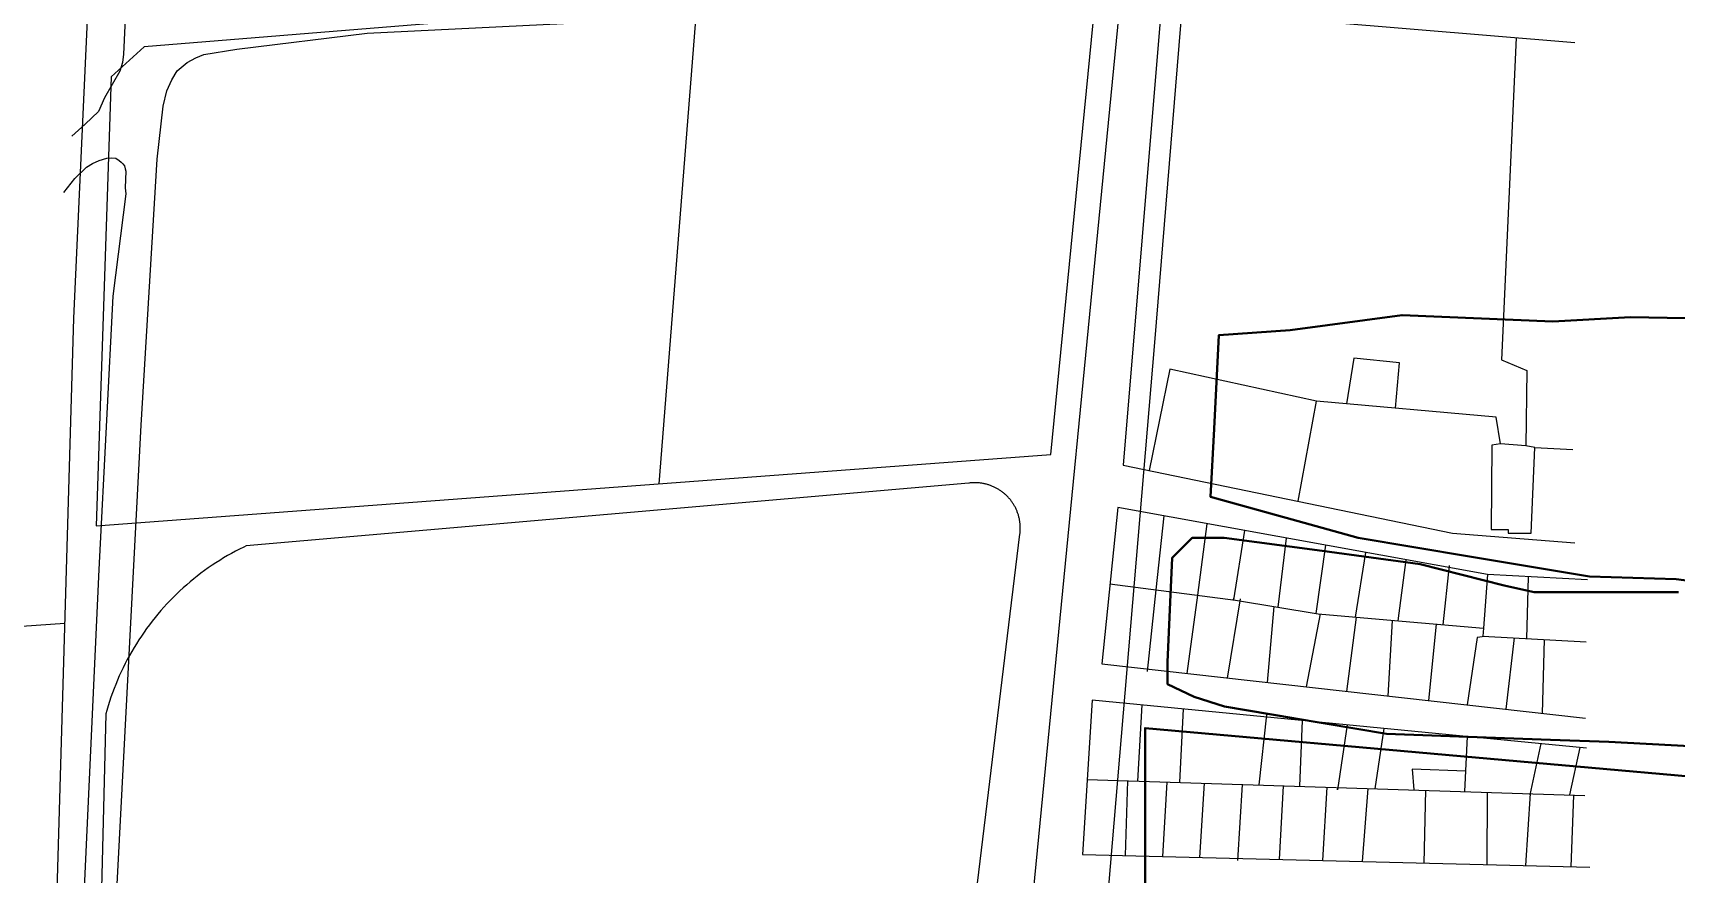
# Model space of a CAD drawing. Header units: metres. Extents: x 2 to 659295185, y -28 to 1124222152.
# Drawn here: x 658912.9 to 659238.5, y 1122424.1 to 1122590.6 of the extents above; entities that cross this region are included whole.
import ezdxf

# ---------------------------------------------------------------- set-up
doc = ezdxf.new("R2010")
doc.units = ezdxf.units.M
doc.header["$MEASUREMENT"] = 0
doc.layers.add('MANZANA', color=30, linetype='CONTINUOUS')
doc.layers.add('Parcelas', color=140, linetype='CONTINUOUS')

msp = doc.modelspace()

# ---------------------------------------------------------------- linework, layer by layer
at = {"layer": 'MANZANA', "lineweight": -2}
for p, q in [((658939.4734, 1122767.064), (658930.8565, 1122586.4108)), ((659140.6555, 1122596.1988), (659135.1473, 1122529.3724)), ((658953.3182, 1122587.4006), (658979.1606, 1122590.6099)), ((658979.1606, 1122590.6099), (659031.4228, 1122593.1594)), ((658946.7462, 1122586.3708), (658953.3182, 1122587.4006)), ((658930.6421, 1122584.7511), (658930.1061, 1122583.0915)), ((658930.8565, 1122586.4108), (658930.6421, 1122584.7511)), ((658941.5019, 1122583.1414), (658943.4644, 1122584.8111)), ((658943.4644, 1122584.8111), (658945.2125, 1122585.7009)), ((658945.2125, 1122585.7009), (658946.7462, 1122586.3708)), ((658930.1061, 1122583.0915), (658927.0634, 1122577.7625)), ((658939.4322, 1122579.1523), (658940.4134, 1122581.3618)), ((658940.4134, 1122581.3618), (658941.5019, 1122583.1414)), ((658927.0634, 1122577.7625), (658925.8677, 1122575.1031)), ((658938.6818, 1122576.1629), (658939.4322, 1122579.1523)), ((658925.8677, 1122575.1031), (658923.2456, 1122572.5536)), ((658937.5274, 1122565.645), (658938.6818, 1122576.1629)), ((658923.2456, 1122572.5536), (658920.6316, 1122570.2141)), ((658923.5012, 1122564.0353), (658924.7051, 1122564.8152)), ((658924.7051, 1122564.8152), (658926.0162, 1122565.3751)), ((658926.0162, 1122565.3751), (658927.5499, 1122565.825)), ((658927.5499, 1122565.825), (658928.424, 1122565.9349)), ((658928.424, 1122565.9349), (658929.3063, 1122565.835)), ((658929.3063, 1122565.835), (658929.9659, 1122565.3951)), ((658929.9659, 1122565.3951), (658930.403, 1122565.0651)), ((658930.403, 1122565.0651), (658930.7328, 1122564.7352)), ((658930.7328, 1122564.7352), (658931.0626, 1122564.2953)), ((658934.361, 1122512.9857), (658937.5274, 1122565.645)), ((658919.0319, 1122559.0364), (658921.2171, 1122561.8158)), ((658921.2171, 1122561.8158), (658923.5012, 1122564.0353)), ((658931.0626, 1122564.2953), (658931.1781, 1122563.7354)), ((658931.1781, 1122563.7354), (658931.2853, 1122563.2955)), ((658931.2853, 1122563.2955), (658931.1946, 1122559.9762)), ((658931.31, 1122558.7664), (658928.7703, 1122538.5105)), ((658931.1946, 1122559.9762), (658931.31, 1122558.7664)), ((658928.7703, 1122538.5105), (658927.4509, 1122513.9555)), ((659135.1473, 1122529.3724), (659124.741, 1122406.2275)), ((658918.4053, 1122208.8776), (658934.361, 1122512.9857)), ((658927.4509, 1122513.9555), (658925.942, 1122484.4115)), ((658925.942, 1122484.4115), (658919.6504, 1122346.6896))]:
    msp.add_line(p, q, dxfattribs=at)
at = {"layer": 'MANZANA'}
for points in [[(658345.5346, 1121765.0271), (658588.708, 1121736.4184), (658883.597, 1122023.6051), (658906.7039, 1122042.3107), (658921.0082, 1122534.1592), (658947.4162, 1123110.7331)], [(658925.4466, 1122493.0788), (659114.599, 1122507.1915), (659123.6564, 1122599.4507), (659120.7075, 1122602.8209), (659045.5099, 1122598.8188), (659044.0355, 1122596.7124), (658934.9253, 1122587.8656), (658928.3955, 1122581.9678), (658925.4466, 1122493.0788)], [(659120.7075, 1122602.8209), (659128.8776, 1122602.6845), (659110.3442, 1122412.5317), (659104.7842, 1122297.9952), (659099.9655, 1122229.4216), (659089.6095, 1122109.7603)], [(659044.5401, 1122597.4334), (659036.929, 1122501.3965)], [(659098.3799, 1122501.5043), (658955.1465, 1122489.0767)], [(659108.4905, 1122491.3937), (659108.5005, 1122491.4724), (659108.5183, 1122491.6286), (659108.5334, 1122491.7852), (659108.5457, 1122491.942), (659108.5553, 1122492.0989), (659108.5622, 1122492.2561), (659108.5663, 1122492.4133), (659108.5677, 1122492.5705), (659108.5663, 1122492.7278), (659108.5622, 1122492.885), (659108.5553, 1122493.0421), (659108.5457, 1122493.1991), (659108.5334, 1122493.3559), (659108.5183, 1122493.5124), (659108.5005, 1122493.6687), (659108.48, 1122493.8246), (659108.4567, 1122493.9802), (659108.4308, 1122494.1353), (659108.4021, 1122494.2899), (659108.3708, 1122494.444), (659108.3367, 1122494.5976), (659108.3, 1122494.7505), (659108.2606, 1122494.9027), (659108.2186, 1122495.0543), (659108.1739, 1122495.2051), (659108.1266, 1122495.3551), (659108.0767, 1122495.5042), (659108.0242, 1122495.6525), (659107.9692, 1122495.7998), (659107.9115, 1122495.9461), (659107.8513, 1122496.0914), (659107.7886, 1122496.2356), (659107.7234, 1122496.3787), (659107.6557, 1122496.5207), (659107.5855, 1122496.6614), (659107.5129, 1122496.8009), (659107.4379, 1122496.9391), (659107.3604, 1122497.076), (659107.2806, 1122497.2115), (659107.1984, 1122497.3456), (659107.1139, 1122497.4782), (659107.0271, 1122497.6094), (659106.9381, 1122497.739), (659106.8467, 1122497.867), (659106.7532, 1122497.9935), (659106.6575, 1122498.1182), (659106.5596, 1122498.2413), (659106.4595, 1122498.3627), (659106.3574, 1122498.4822), (659106.2532, 1122498.6), (659106.1469, 1122498.716), (659106.0387, 1122498.8301), (659105.9284, 1122498.9422), (659105.8163, 1122499.0525), (659105.7022, 1122499.1607), (659105.5862, 1122499.267), (659105.4684, 1122499.3712), (659105.3489, 1122499.4733), (659105.2275, 1122499.5734), (659105.1044, 1122499.6713), (659104.9797, 1122499.767), (659104.8532, 1122499.8605), (659104.7252, 1122499.9519), (659104.5956, 1122500.0409), (659104.4644, 1122500.1278), (659104.3318, 1122500.2123), (659104.1977, 1122500.2944), (659104.0622, 1122500.3742), (659103.9253, 1122500.4517), (659103.7871, 1122500.5267), (659103.6476, 1122500.5993), (659103.5069, 1122500.6695), (659103.3649, 1122500.7372), (659103.2218, 1122500.8024), (659103.0776, 1122500.8652), (659102.9323, 1122500.9253), (659102.786, 1122500.983), (659102.6387, 1122501.0381), (659102.4904, 1122501.0906), (659102.3413, 1122501.1405), (659102.1913, 1122501.1877), (659102.0405, 1122501.2324), (659101.8889, 1122501.2744), (659101.7367, 1122501.3138), (659101.5837, 1122501.3505), (659101.4302, 1122501.3846), (659101.2761, 1122501.4159), (659101.1215, 1122501.4446), (659100.9664, 1122501.4705), (659100.8108, 1122501.4938), (659100.6549, 1122501.5143), (659100.4986, 1122501.5321), (659100.3421, 1122501.5472), (659100.1853, 1122501.5595), (659100.0283, 1122501.5691), (659099.8712, 1122501.576), (659099.714, 1122501.5801), (659099.5567, 1122501.5815), (659099.3995, 1122501.5801), (659099.2422, 1122501.576), (659099.0851, 1122501.5691), (659098.9282, 1122501.5595), (659098.7714, 1122501.5472), (659098.6148, 1122501.5321), (659098.4586, 1122501.5143), (659098.3799, 1122501.5043)], [(659100.065, 1122422.3046), (659108.4905, 1122491.3937)], [(658955.1465, 1122489.0767), (658954.6705, 1122488.8475), (658953.8602, 1122488.4435), (658953.0571, 1122488.0255), (658952.2614, 1122487.5934), (658951.4733, 1122487.1476), (658950.6932, 1122486.688), (658949.9212, 1122486.215), (658949.1576, 1122485.7285), (658948.4025, 1122485.2287), (658947.6564, 1122484.7159), (658946.9192, 1122484.1901), (658946.1914, 1122483.6516), (658945.4731, 1122483.1004), (658944.7645, 1122482.5367), (658944.0659, 1122481.9608), (658943.3774, 1122481.3728), (658942.6992, 1122480.7728), (658942.0317, 1122480.1611), (658941.3749, 1122479.5379), (658940.7291, 1122478.9033), (658940.0945, 1122478.2575), (658939.4713, 1122477.6007), (658938.8596, 1122476.9332), (658938.2596, 1122476.255), (658937.6716, 1122475.5665), (658937.0957, 1122474.8679), (658936.532, 1122474.1593), (658935.9809, 1122473.441), (658935.4423, 1122472.7132), (658934.9165, 1122471.976), (658934.4037, 1122471.2299), (658933.9039, 1122470.4748), (658933.4174, 1122469.7112), (658932.9444, 1122468.9392), (658932.4848, 1122468.1591), (658932.039, 1122467.371), (658931.6069, 1122466.5753), (658931.1889, 1122465.7722), (658930.7849, 1122464.9619), (658930.3951, 1122464.1447), (658930.0196, 1122463.3208), (658929.6586, 1122462.4905), (658929.3121, 1122461.654), (658928.9802, 1122460.8116), (658928.6632, 1122459.9635), (658928.3609, 1122459.11), (658928.0736, 1122458.2514), (658927.8014, 1122457.3878), (658927.5442, 1122456.5197), (658927.3423, 1122455.796)], [(658619.2026, 1122452.8427), (658919.2516, 1122473.756)], [(658927.3423, 1122455.796), (658926.2892, 1122413.2472)]]:
    msp.add_lwpolyline(points, dxfattribs=at)
at = {"layer": 'MANZANA', "lineweight": 40}
for points in [[(659264.4751, 1122479.0981), (659238.5039, 1122482.4826), (659221.3361, 1122483.0176), (659197.5718, 1122486.9747), (659175.537, 1122490.6438), (659146.2673, 1122498.7635), (659146.9674, 1122512.2857), (659147.9274, 1122530.8253), (659162.0367, 1122531.806), (659184.2274, 1122534.7904), (659214.0994, 1122533.5113), (659229.4622, 1122534.364), (659251.2261, 1122533.9377)], [(659142.9998, 1122459.2246), (659137.7493, 1122461.6726), (659137.7493, 1122466.0441), (659138.2743, 1122477.9342), (659138.662, 1122486.7141), (659142.6498, 1122490.6988), (659148.9505, 1122490.6988), (659168.3773, 1122488.076), (659187.7714, 1122485.4575), (659204.4309, 1122481.2565), (659210.4152, 1122479.9096), (659219.3847, 1122479.9096), (659233.2704, 1122479.9096), (659238.9626, 1122479.9096)], [(659241.2124, 1122449.4472), (659225.2066, 1122450.2744), (659213.6163, 1122450.6879), (659200.9038, 1122451.1415), (659181.1584, 1122451.846), (659162.7015, 1122454.9613), (659149.0413, 1122457.3049), (659142.9998, 1122459.2246)], [(659131.1676, 1122401.6208), (659131.1676, 1122414.2492), (659196.4616, 1122415.3779), (659196.4616, 1122421.4452), (659133.3036, 1122421.2025), (659133.3036, 1122452.9953), (659264.2354, 1122441.3461)]]:
    msp.add_lwpolyline(points, dxfattribs=at)
at = {"layer": 'Parcelas'}
for points in [[(659218.4432, 1122588.7082), (659136.5053, 1122595.4486), (659128.9223, 1122505.0851), (659194.2199, 1122491.6043), (659218.4432, 1122489.7086)], [(659206.85, 1122589.6619), (659203.9092, 1122525.9382), (659208.9645, 1122523.8319), (659208.7539, 1122508.8766), (659203.6986, 1122509.2979), (659202.856, 1122514.5638), (659167.2583, 1122517.7234)], [(659182.8957, 1122516.3355), (659183.7365, 1122525.3075), (659174.6551, 1122526.2342), (659173.1928, 1122517.1967)], [(659163.6331, 1122497.919), (659167.2583, 1122517.7234), (659138.1904, 1122524.0425), (659134.0981, 1122504.0166)], [(659203.6986, 1122509.2979), (659201.9919, 1122508.9981), (659201.8992, 1122492.318), (659205.2352, 1122492.318), (659205.2352, 1122491.5767), (659209.7759, 1122491.5767), (659210.5173, 1122508.5348), (659208.7539, 1122508.8766)], [(659210.5173, 1122508.5348), (659218.0233, 1122508.1641)], [(659220.9709, 1122482.3363), (659201.171, 1122483.3895), (659127.8691, 1122496.6596), (659124.7096, 1122465.696), (659220.5496, 1122454.9534)], [(659137.0315, 1122495.0009), (659135.3919, 1122480.3903)], [(659145.5215, 1122493.464), (659143.6874, 1122479.3074), (659141.5865, 1122463.8043)], [(659153.009, 1122492.1085), (659150.8221, 1122478.376), (659150.8745, 1122478.7052)], [(659161.2785, 1122490.6114), (659159.6, 1122476.9507)], [(659169.0352, 1122489.2072), (659167.102, 1122475.7216)], [(659176.9868, 1122487.7677), (659174.9244, 1122474.9844)], [(659184.9879, 1122486.3192), (659183.3724, 1122474.2293)], [(659193.5592, 1122485.1827), (659192.2658, 1122473.46)], [(659201.171, 1122483.3895), (659200.3239, 1122472.7653)], [(659126.3297, 1122481.5733), (659151.2103, 1122478.3253), (659167.6124, 1122475.638), (659184.1998, 1122474.1553), (659200.3239, 1122472.7653), (659200.2312, 1122471.19), (659220.7106, 1122470.0779)], [(659135.3919, 1122480.3903), (659133.6963, 1122464.2399)], [(659209.2151, 1122482.9616), (659208.844, 1122470.7223)], [(659152.137, 1122478.6033), (659149.5493, 1122462.9117)], [(659158.8322, 1122477.0765), (659157.5121, 1122462.0192)], [(659167.9555, 1122475.6073), (659165.2106, 1122461.1563)], [(659175.1082, 1122474.9679), (659173.2042, 1122460.2603)], [(659182.261, 1122474.3286), (659181.4107, 1122459.3404)], [(659190.9622, 1122473.5723), (659189.4651, 1122458.4376)], [(659200.6108, 1122471.1693), (659199.1192, 1122470.9119), (659197.1131, 1122457.5804)], [(659206.4317, 1122470.8533), (659204.7706, 1122456.7221)], [(659212.375, 1122470.5306), (659212.0012, 1122455.9116)], [(659220.7602, 1122449.0556), (659122.8138, 1122458.5343), (659120.9181, 1122427.9919), (659221.3921, 1122425.4642)], [(659132.6692, 1122457.5805), (659131.7579, 1122442.5166)], [(659140.8637, 1122456.7875), (659140.0924, 1122442.2503)], [(659157.3264, 1122455.6219), (659155.8327, 1122441.7474)], [(659164.3871, 1122454.5111), (659163.9161, 1122441.4891)], [(659173.3457, 1122453.6441), (659171.4118, 1122440.7952), (659171.4663, 1122441.1576)], [(659178.9128, 1122441.0099), (659180.6518, 1122452.9371)], [(659196.6267, 1122440.4438), (659197.1801, 1122451.3375)], [(659209.5693, 1122439.7592), (659211.7922, 1122449.9235)], [(659217.4585, 1122439.7782), (659219.5277, 1122449.1749)], [(659196.8323, 1122444.4909), (659186.2385, 1122444.8725), (659186.5126, 1122440.767)], [(659121.8393, 1122442.8336), (659220.4326, 1122439.6832)], [(659129.8139, 1122442.5787), (659129.3375, 1122427.78)], [(659137.5959, 1122442.3301), (659136.7462, 1122427.5937)], [(659144.9987, 1122442.0935), (659144.0763, 1122427.4093)], [(659152.506, 1122441.8537), (659151.581, 1122426.8024)], [(659160.6671, 1122441.5929), (659159.829, 1122427.013)], [(659169.2823, 1122441.3176), (659168.4486, 1122426.7961)], [(659177.4346, 1122441.0571), (659176.318, 1122426.5982)], [(659188.8299, 1122440.693), (659188.5586, 1122426.2902)], [(659201.0702, 1122440.3019), (659200.9798, 1122425.9777)], [(659209.5868, 1122440.0297), (659208.6639, 1122425.7844)], [(659218.2168, 1122439.754), (659217.6493, 1122425.5584)]]:
    msp.add_lwpolyline(points, dxfattribs=at)

doc.saveas('drawing.dxf')
